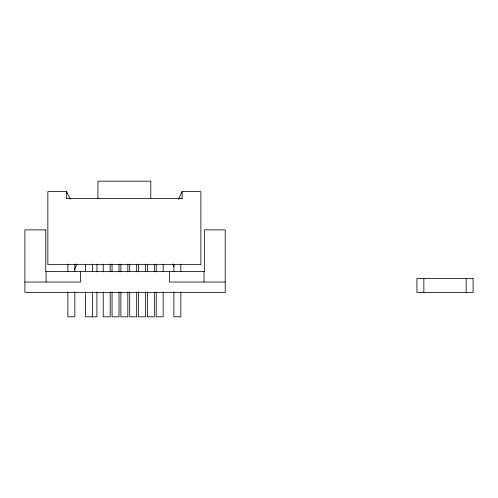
<?xml version="1.0" encoding="UTF-8"?>
<svg xmlns="http://www.w3.org/2000/svg" width="498" height="498" viewBox="0 0 498 498"><rect width="100%" height="100%" fill="white"/><g stroke="black" fill="none" stroke-linecap="round" stroke-linejoin="round"><path stroke-width="0.75" d="M74.526 269.518L77.028 263.952M178.514 199.268L182.087 191.618L200.868 191.618L200.868 264.65L47.852 264.65L47.852 191.618L66.632 191.618L70.199 199.268M66.377 198.578L182.336 198.578M24.9 282.036L80.539 282.036L80.539 271.603M225.208 282.036L169.569 282.036L169.569 271.603M172.7 263.952L174.088 266.735M466.147 278.563L466.147 292.469M423.86 278.563L423.86 292.469M204.024 271.603L204.024 282.036M182.087 191.618L182.087 198.578M180.836 264.083L180.836 271.84M180.836 292.002L180.836 316.815L173.883 316.815L173.883 292.002M173.883 264.083L173.883 271.84M163.17 264.083L163.17 271.84M163.17 292.002L163.17 316.815L156.216 316.815L156.216 292.002M156.216 264.083L156.216 271.84M154.336 264.083L154.336 271.84M154.336 292.002L154.336 316.815L147.383 316.815L147.383 292.002M150.788 198.578L150.788 181.185L97.932 181.185L97.932 198.578M147.383 264.083L147.383 271.84M145.503 264.083L145.503 271.84M145.503 292.002L145.503 316.815L138.55 316.815L138.55 292.002M138.55 264.083L138.55 271.84M136.67 264.083L136.67 271.84M136.67 292.002L136.67 316.815L129.717 316.815L129.717 292.002M129.717 264.083L129.717 271.84M127.837 264.083L127.837 271.84M127.837 292.002L127.837 316.815L120.883 316.815L120.883 292.002M120.883 264.083L120.883 271.84M119.003 264.083L119.003 271.84M119.003 292.002L119.003 316.815L112.05 316.815L112.05 292.002M112.05 264.083L112.05 271.84M110.17 264.083L110.17 271.84M110.17 292.002L110.17 316.815L103.217 316.815L103.217 292.002M103.217 264.083L103.217 271.84M96.923 264.083L96.923 271.84M96.923 292.002L96.923 316.815L85.55 316.815L85.55 292.002M92.504 264.083L92.504 271.84M92.504 292.002L92.504 316.815M85.55 264.083L85.55 271.84M74.837 264.083L74.837 271.84M74.837 292.002L74.837 316.815L67.884 316.815L67.884 292.002M67.884 264.083L67.884 271.84M66.632 191.618L66.632 198.578M46.09 271.603L46.09 282.036M45.766 229.871L24.9 229.871L24.9 292.469L225.208 292.469L225.208 229.871L204.342 229.871L204.342 271.603L45.766 271.603L45.766 229.871M473.1 278.563L416.901 278.563L416.901 292.469L473.1 292.469L473.1 278.563"/></g></svg>
